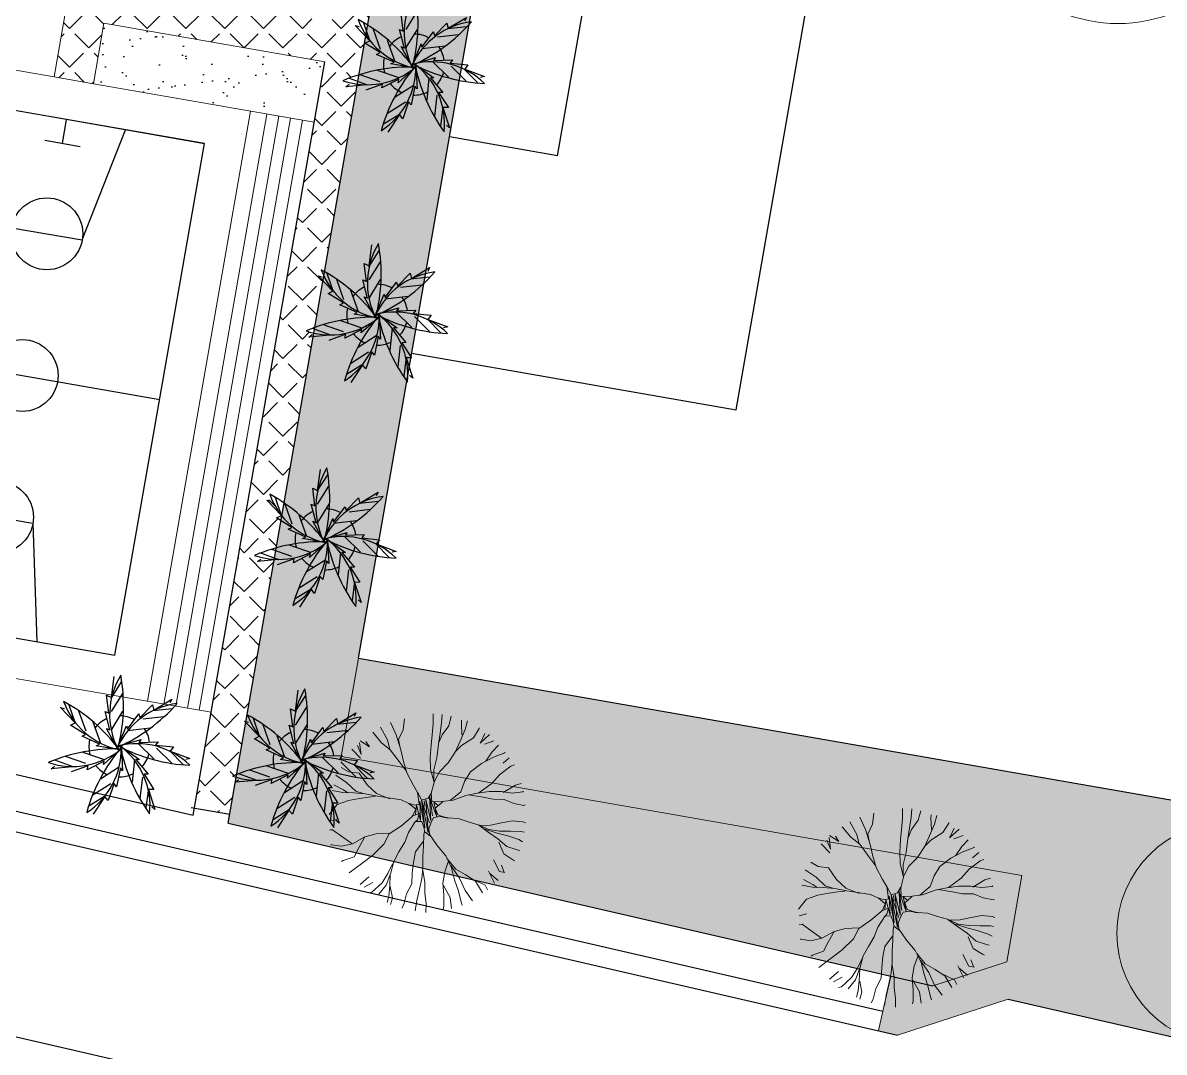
# Model space of a CAD drawing. Extents: x 472704 to 474638, y 1059265 to 1060325.
# Drawn here: x 473945.2 to 474002.3, y 1059754.2 to 1059805.7 of the extents above; entities that cross this region are included whole.
import ezdxf

# ---------------------------------------------------------------- set-up
doc = ezdxf.new("R2010")
doc.units = 0
doc.header["$LTSCALE"] = 0.4
doc.header["$MEASUREMENT"] = 0
doc.layers.get('0').update_dxf_attribs({"linetype": 'CONTINUOUS', "lineweight": 25})
for name, color, linetype, lineweight in [('AREAS VERDAS', 72, 'CONTINUOUS', 25), ('AREAS VERDES', 2, 'CONTINUOUS', 20), ('CANCHA', 7, 'CONTINUOUS', 30), ('CANCHAS', 52, 'CONTINUOUS', 25)]:
    doc.layers.add(name, color=color, linetype=linetype, lineweight=lineweight)
for name, color, linetype in [('PISOS', 8, 'CONTINUOUS'), ('TOPONIMIA', 1, 'CONTINUOUS'), ('VEGETACION', 3, 'CONTINUOUS'), ('VIAPROPUESTA', 7, 'CONTINUOUS')]:
    doc.layers.add(name, color=color, linetype=linetype)
pattern_1 = [(45, (0, 0), (-0.9722718241, 0.9722718241), [1, -0.375]), (135, (0, 0), (-0.9722718241, -0.9722718241), [1, -0.375])]
pattern_2 = [(37.5, (0, 0), (-0.0629933581, 1.926823769), [0, -1.52, 0, -1.7, 0, -1.625]), (7.5, (0, 0), (1.769776705, 2.822146065), [0, -0.82, 0, -1.37, 0, -0.525]), (327.5, (-1.23, 0), (3.1141418618, 0.0056590535), [0, -0.5, 0, -1.8, 0, -2.35]), (317.5, (-1.23, 0), (3.0061266046, 0.877675565), [0, -0.25, 0, -1.18, 0, -1.35])]

# ---------------------------------------------------------------- blocks, each defined once
blk = doc.blocks.new('FUTBOL')
at = {"layer": 'CANCHAS', "color": 52, "linetype": 'Continuous'}
for p, q in [((473961.987, 1059773.928), (473973, 1059836.974)), ((473980.908, 1059786.358), (473986.587, 1059818.866)), ((473971.965, 1059799.087), (473973.858, 1059809.923)), ((473971.965, 1059799.087), (473966.547, 1059800.033)), ((473964.654, 1059789.197), (473980.908, 1059786.358)), ((473964.654, 1059789.197), (473980.908, 1059786.358)), ((473961.987, 1059773.928), (474060.496, 1059756.721))]:
    blk.add_line(p, q, dxfattribs=at)
blk = doc.blocks.new('MATA-P-01')
at = {"color": 84, "linetype": 'ByBlock'}
for p, q in [((18.7448, 144.4994), (18.7448, 144.5014)), ((18.7576, 144.4645), (18.7448, 144.4994)), ((18.7902, 144.4864), (18.7883, 144.5167)), ((18.7973, 144.4668), (18.8065, 144.5037)), ((18.8065, 144.5037), (18.8081, 144.5144)), ((18.8462, 144.4883), (18.8445, 144.521)), ((18.8625, 144.4537), (18.8462, 144.4883)), ((18.8698, 144.458), (18.8717, 144.4929)), ((18.8717, 144.4929), (18.8752, 144.521)), ((18.8986, 144.4841), (18.9059, 144.5167)), ((18.6869, 144.4319), (18.6706, 144.458)), ((18.7176, 144.4515), (18.6888, 144.4688)), ((18.7068, 144.4864), (18.7321, 144.4515)), ((18.7231, 144.4864), (18.7304, 144.458)), ((18.7321, 144.4515), (18.7304, 144.4557)), ((18.7918, 144.4319), (18.7576, 144.4645)), ((18.7991, 144.4449), (18.7902, 144.4864)), ((18.868, 144.4239), (18.8625, 144.4537)), ((18.8679, 144.4211), (18.8698, 144.458)), ((18.8951, 144.4472), (18.8986, 144.4841)), ((18.9964, 144.4818), (18.9929, 144.4449)), ((19.0399, 144.4602), (19.0127, 144.4231)), ((18.6435, 144.4015), (18.6272, 144.4231)), ((18.6454, 144.4361), (18.6454, 144.4384)), ((18.6796, 144.4146), (18.6454, 144.4361)), ((18.7141, 144.3862), (18.6796, 144.4146)), ((18.7013, 144.397), (18.6869, 144.4319)), ((18.8079, 144.4068), (18.7918, 144.4319)), ((18.8081, 144.4058), (18.7991, 144.4449)), ((18.8643, 144.3754), (18.8679, 144.4211)), ((18.8861, 144.3731), (18.8915, 144.4123)), ((18.8915, 144.4123), (18.8951, 144.4472)), ((19.0127, 144.4231), (18.9874, 144.3774)), ((18.9929, 144.4449), (19.0018, 144.41)), ((19.0689, 144.4384), (19.0382, 144.4015)), ((19.0907, 144.4166), (19.0562, 144.3885)), ((18.6163, 144.397), (18.6054, 144.4035)), ((18.647, 144.3624), (18.6163, 144.397)), ((18.7448, 144.3513), (18.7141, 144.3862)), ((18.8244, 144.3666), (18.8081, 144.4058)), ((18.8662, 144.334), (18.8643, 144.3754)), ((18.8771, 144.334), (18.8861, 144.3731)), ((18.9874, 144.3774), (18.9711, 144.3405)), ((19.0018, 144.41), (18.9929, 144.3885)), ((19.0562, 144.3885), (19.0219, 144.3709)), ((19.0382, 144.4015), (19.0236, 144.3709)), ((19.0923, 144.3666), (19.107, 144.3819)), ((19.1268, 144.3797), (19.0923, 144.3666)), ((19.1268, 144.3731), (19.114, 144.3362)), ((18.5891, 144.3382), (18.5709, 144.347)), ((18.6236, 144.3059), (18.5891, 144.3382)), ((18.6671, 144.3275), (18.647, 144.3624)), ((18.7576, 144.3167), (18.7448, 144.3513)), ((18.8462, 144.3317), (18.8244, 144.3666)), ((18.9711, 144.3405), (18.9529, 144.3059)), ((18.9855, 144.3382), (18.9563, 144.3123)), ((19.0219, 144.3709), (18.9855, 144.3382)), ((19.114, 144.3362), (19.1322, 144.3624)), ((19.1485, 144.347), (19.114, 144.3232)), ((18.5601, 144.3209), (18.5584, 144.3232)), ((18.5946, 144.3101), (18.5601, 144.3209)), ((18.6307, 144.3079), (18.5946, 144.3101)), ((18.6706, 144.2994), (18.6307, 144.3079)), ((18.7032, 144.2883), (18.6671, 144.3275)), ((18.7068, 144.2863), (18.6706, 144.2994)), ((18.763, 144.2798), (18.7576, 144.3167)), ((18.857, 144.2948), (18.8462, 144.3317)), ((18.857, 144.2928), (18.8771, 144.334)), ((18.8589, 144.2971), (18.8662, 144.334)), ((18.9529, 144.3059), (18.9241, 144.271)), ((18.5476, 144.2775), (18.544, 144.2798)), ((18.5818, 144.2775), (18.5476, 144.2775)), ((18.6163, 144.284), (18.5818, 144.2775)), ((18.6524, 144.2775), (18.6163, 144.284)), ((18.6869, 144.2775), (18.6524, 144.2775)), ((18.7359, 144.2747), (18.6869, 144.2775)), ((18.7448, 144.271), (18.7032, 144.2883)), ((18.7828, 144.2471), (18.7448, 144.271)), ((18.7918, 144.2449), (18.763, 144.2798)), ((18.8589, 144.2557), (18.857, 144.2928)), ((18.8584, 144.2576), (18.8584, 144.2591)), ((18.9241, 144.271), (18.904, 144.2491)), ((19.0744, 144.2406), (19.1086, 144.2733)), ((19.1086, 144.2733), (19.1431, 144.271)), ((19.1431, 144.271), (19.1703, 144.2798)), ((18.5402, 144.223), (18.5313, 144.221)), ((18.5747, 144.2188), (18.5402, 144.223)), ((18.8173, 144.2361), (18.7828, 144.2471)), ((18.8154, 144.2361), (18.8516, 144.2276)), ((18.8204, 144.2298), (18.8159, 144.2358)), ((18.836, 144.2097), (18.8204, 144.2298)), ((18.8617, 144.242), (18.8256, 144.1822)), ((18.8256, 144.1822), (18.8452, 144.2293)), ((18.8452, 144.2293), (18.8291, 144.2199)), ((18.8398, 144.1822), (18.8617, 144.2435)), ((18.8421, 144.166), (18.8617, 144.242)), ((18.8731, 144.2315), (18.8421, 144.166)), ((18.8433, 144.124), (18.8731, 144.2315)), ((18.8854, 144.225), (18.8433, 144.124)), ((18.8858, 144.2267), (18.845, 144.1578)), ((18.8516, 144.2276), (18.8589, 144.2557)), ((18.8858, 144.2267), (18.857, 144.1382)), ((18.857, 144.1382), (18.8913, 144.2208)), ((18.8658, 144.2372), (18.8584, 144.2576)), ((18.8858, 144.2267), (18.8658, 144.2372)), ((18.8712, 144.2094), (18.8773, 144.2259)), ((18.8913, 144.2208), (18.8755, 144.1589)), ((18.9021, 144.2471), (18.8858, 144.2267)), ((18.9052, 144.2504), (18.8915, 144.2122)), ((18.904, 144.2491), (18.9005, 144.2449)), ((19.0382, 144.2188), (19.0744, 144.2406)), ((19.1431, 144.2341), (19.107, 144.2122)), ((19.183, 144.2514), (19.1431, 144.2341)), ((18.5402, 144.1904), (18.5294, 144.1904)), ((18.5747, 144.1839), (18.5402, 144.1904)), ((18.609, 144.2057), (18.5747, 144.2188)), ((18.6109, 144.1773), (18.5747, 144.1839)), ((18.6435, 144.1904), (18.609, 144.2057)), ((18.6796, 144.1819), (18.6435, 144.1904)), ((18.6834, 144.1839), (18.647, 144.1666)), ((18.685, 144.1839), (18.647, 144.1754)), ((18.7195, 144.1861), (18.685, 144.1839)), ((18.7538, 144.1904), (18.7195, 144.1861)), ((18.7883, 144.1861), (18.7538, 144.1904)), ((18.7935, 144.1847), (18.781, 144.1864)), ((18.7828, 144.1864), (18.8029, 144.187)), ((18.814, 144.1856), (18.7935, 144.1847)), ((18.8029, 144.187), (18.8235, 144.1893)), ((18.8353, 144.1782), (18.814, 144.1856)), ((18.8235, 144.1893), (18.836, 144.2097)), ((18.8755, 144.1589), (18.8991, 144.2066)), ((18.9047, 144.2052), (18.8915, 144.2122)), ((18.8991, 144.2066), (18.8967, 144.1751)), ((18.8991, 144.1932), (18.9257, 144.2077)), ((18.904, 144.1708), (18.8991, 144.1932)), ((18.9277, 144.208), (18.9047, 144.2052)), ((18.9529, 144.2145), (18.9277, 144.208)), ((18.9893, 144.2122), (18.9529, 144.2145)), ((19.0328, 144.21), (18.9893, 144.2122)), ((18.991, 144.21), (19.0382, 144.2188)), ((19.0744, 144.21), (19.0328, 144.21)), ((19.0543, 144.2034), (19.0399, 144.208)), ((19.0907, 144.1904), (19.0543, 144.2034)), ((19.1124, 144.2057), (19.0744, 144.21)), ((19.107, 144.2122), (19.0814, 144.21)), ((19.1249, 144.1773), (19.0907, 144.1904)), ((19.1485, 144.1992), (19.1124, 144.2057)), ((19.1485, 144.208), (19.1322, 144.2015)), ((19.183, 144.2188), (19.1485, 144.208)), ((19.1847, 144.1992), (19.1485, 144.1992)), ((18.5421, 144.1623), (18.5277, 144.1578)), ((18.5802, 144.1666), (18.5421, 144.1623)), ((18.6109, 144.1512), (18.5764, 144.1317)), ((18.6163, 144.1688), (18.5802, 144.1666)), ((18.647, 144.1754), (18.6109, 144.1773)), ((18.647, 144.1666), (18.6109, 144.1512)), ((18.6635, 144.1744), (18.6163, 144.1688)), ((18.8403, 144.1578), (18.8353, 144.1782)), ((18.8433, 144.1376), (18.8403, 144.1578)), ((18.8714, 144.1572), (18.8589, 144.1362)), ((18.8915, 144.1532), (18.8714, 144.1572)), ((18.8851, 144.181), (18.8866, 144.16)), ((18.9059, 144.1683), (18.8851, 144.181)), ((18.8866, 144.16), (18.8908, 144.1527)), ((18.8915, 144.1535), (18.9078, 144.1121)), ((18.9078, 144.1643), (18.904, 144.1708)), ((18.935, 144.1297), (18.9078, 144.1643)), ((19.1594, 144.1558), (19.1249, 144.1773)), ((19.1793, 144.1186), (19.1594, 144.1558)), ((18.5402, 144.1274), (18.5313, 144.1274)), ((18.5764, 144.1317), (18.5402, 144.1274)), ((18.5818, 144.1056), (18.5476, 144.0925)), ((18.6054, 144.1405), (18.5818, 144.1056)), ((18.8391, 144.1209), (18.8046, 144.0882)), ((18.8353, 144.1158), (18.8346, 144.1166)), ((18.8554, 144.1257), (18.8353, 144.1158)), ((18.836, 144.1166), (18.8433, 144.1376)), ((18.8499, 144.0794), (18.8554, 144.1143)), ((18.8554, 144.1143), (18.8558, 144.1257)), ((18.8589, 144.1362), (18.8558, 144.1257)), ((18.9078, 144.1121), (18.9132, 144.0775)), ((18.9692, 144.0948), (18.935, 144.1297)), ((19.1722, 144.097), (19.1504, 144.1078)), ((18.5476, 144.0925), (18.5402, 144.0905)), ((18.6109, 144.0794), (18.5837, 144.0448)), ((18.8046, 144.0882), (18.7701, 144.0602)), ((18.8445, 144.0426), (18.8499, 144.0794)), ((18.8535, 144.0925), (18.8717, 144.0536)), ((18.9132, 144.0775), (18.9258, 144.0426)), ((18.9801, 144.0579), (18.9692, 144.0948)), ((18.9711, 144.097), (19.0127, 144.086)), ((19.0127, 144.086), (19.0472, 144.0687)), ((19.0472, 144.0687), (19.0597, 144.0318)), ((19.0472, 144.0687), (19.0833, 144.0383)), ((19.1195, 144.0536), (19.1575, 144.0709)), ((19.1575, 144.0709), (19.1667, 144.0687)), ((18.5837, 144.0448), (18.5655, 144.0448)), ((18.5818, 144.0664), (18.5674, 144.0448)), ((18.6144, 144.0318), (18.5818, 144.0145)), ((18.5927, 144.0034), (18.6198, 144.0383)), ((18.7467, 144.0318), (18.7106, 143.9969)), ((18.763, 144.0514), (18.7285, 144.023)), ((18.7701, 144.0602), (18.7429, 144.0252)), ((18.7576, 144.0426), (18.763, 144.0079)), ((18.8372, 144.0057), (18.8445, 144.0426)), ((18.8717, 144.0536), (18.8717, 144.0187)), ((18.9258, 144.0426), (18.9366, 144.0079)), ((19.0092, 144.0145), (18.9801, 144.0579)), ((19.0597, 144.0318), (19.0689, 143.9969)), ((19.0833, 144.0383), (19.1178, 144.023)), ((19.0852, 144.0383), (19.1195, 144.0536)), ((18.6716, 144.0031), (18.6217, 143.9903)), ((18.6562, 143.9969), (18.6253, 143.9642)), ((18.6943, 144.0122), (18.6562, 143.9969)), ((18.7106, 143.9969), (18.6834, 143.96)), ((18.7285, 144.023), (18.6943, 144.0122)), ((18.7429, 144.0252), (18.725, 143.9884)), ((18.763, 144.0079), (18.7611, 143.9688)), ((18.8353, 143.9969), (18.8209, 143.96)), ((18.8336, 143.9708), (18.8372, 144.0057)), ((18.8717, 144.0187), (18.8679, 143.9818)), ((18.9366, 144.0079), (18.9385, 143.9688)), ((18.9385, 143.9991), (18.9475, 143.9642)), ((19.0399, 143.9796), (19.0092, 144.0145)), ((19.0689, 143.9969), (19.1032, 143.9773)), ((19.1178, 144.023), (19.1521, 144.021)), ((19.1521, 144.021), (19.154, 144.021)), ((18.6217, 143.9903), (18.6109, 143.9773)), ((18.6834, 143.96), (18.6524, 143.9316)), ((18.7051, 143.9535), (18.6888, 143.9186)), ((18.725, 143.9884), (18.7051, 143.9535)), ((18.7576, 143.9623), (18.7285, 143.9274)), ((18.7611, 143.9688), (18.7502, 143.9316)), ((18.8209, 143.96), (18.8136, 143.9251)), ((18.8336, 143.9339), (18.8336, 143.9708)), ((18.8679, 143.9818), (18.8625, 143.9469)), ((18.9385, 143.96), (18.9331, 143.9251)), ((18.9385, 143.9688), (18.9458, 143.9251)), ((18.9475, 143.9642), (18.9603, 143.9296)), ((19.0744, 143.9404), (19.0399, 143.9796)), ((19.1032, 143.9773), (19.107, 143.973)), ((18.6888, 143.9186), (18.6834, 143.91)), ((18.7285, 143.9274), (18.7158, 143.8924)), ((18.7502, 143.9316), (18.7429, 143.8947)), ((18.8136, 143.9251), (18.8027, 143.8905)), ((18.8353, 143.8947), (18.8336, 143.9339)), ((18.8625, 143.9469), (18.8733, 143.91)), ((18.9312, 143.9231), (18.9168, 143.8882)), ((18.9331, 143.9251), (18.9295, 143.8905)), ((18.9458, 143.9251), (18.9638, 143.8905)), ((18.9603, 143.9296), (18.9874, 143.8924)), ((19.0165, 143.9035), (18.991, 143.9251)), ((19.0309, 143.91), (19.0073, 143.9404)), ((18.7429, 143.8947), (18.7429, 143.8839)), ((18.8027, 143.8905), (18.7973, 143.8621)), ((18.8336, 143.8598), (18.8353, 143.8947)), ((18.8733, 143.91), (18.8752, 143.8729)), ((18.9168, 143.8882), (18.9187, 143.8644)), ((18.9295, 143.8905), (18.9312, 143.8686)), ((18.9874, 143.8924), (18.9964, 143.8882)), ((18.8752, 143.8729), (18.8788, 143.8598))]:
    blk.add_line(p, q, dxfattribs=at)
blk = doc.blocks.new('PALME01')
at = {"layer": 'VEGETACION'}
for p, q in [((-0.317, 2.46), (-0.142, 3.506)), ((-0.337, 2.42), (0.219, 3.223)), ((-0.481, 1.686), (-0.558, 2.581)), ((-0.558, 2.581), (-0.317, 2.46)), ((-0.34, 1.766), (0.257, 2.649)), ((-2.175, 1.264), (-2.883, 2.052)), ((-2.883, 2.052), (-2.684, 1.995)), ((-2.156, 1.223), (-2.437, 2.158)), ((-1.646, 0.813), (-1.964, 1.831)), ((-0.454, 0.84), (-0.662, 1.777)), ((-0.662, 1.777), (-0.481, 1.686)), ((-0.393, 0.81), (0.234, 1.754)), ((1.069, 1.399), (1.721, 2.018)), ((1.721, 2.018), (1.776, 1.753)), ((1.732, 1.744), (2.707, 1.81)), ((1.776, 1.753), (2.703, 2.269)), ((2.703, 2.269), (2.603, 2.087)), ((-2.42, 1.151), (-2.175, 1.264)), ((-1.671, 0.653), (-2.42, 1.151)), ((-0.932, 0.175), (-1.279, 1.254)), ((0.425, 0.85), (1.028, 1.597)), ((1.028, 1.597), (1.069, 1.399)), ((1.22, 1.338), (2.282, 1.422)), ((-1.855, 0.569), (-1.671, 0.653)), ((-0.085, -0.127), (-0.614, 0.921)), ((-0.614, 0.921), (-0.454, 0.84)), ((-0.101, -0.041), (0.388, 1.026)), ((0.388, 1.026), (0.425, 0.85)), ((0.439, 0.784), (1.568, 0.882)), ((-0.994, 0.147), (-1.855, 0.569)), ((-1.157, 0.072), (-0.994, 0.147)), ((-0.007, -0.168), (-1.157, 0.072)), ((-0.045, 0.025), (1.095, 0.308)), ((0.043, 0.022), (0.975, -0.693)), ((0.938, 0.118), (1.718, -0.704)), ((1.095, 0.308), (0.981, 0.17)), ((0.981, 0.17), (1.94, 0.164)), ((1.94, 0.164), (1.811, 0.008)), ((1.811, 0.008), (2.701, -0.116)), ((-1.716, -0.802), (-2.71, -0.417)), ((-0.772, -0.642), (-1.832, -0.24)), ((0.073, -0.132), (-0.832, -0.882)), ((0.095, -0.048), (0.117, -1.222)), ((1.857, -0.147), (2.586, -0.926)), ((2.494, -0.295), (3.154, -1.016)), ((2.701, -0.116), (2.529, -0.324)), ((2.529, -0.324), (3.51, -0.727)), ((-3.456, -0.997), (-3.287, -0.876)), ((-2.398, -0.934), (-3.456, -0.997)), ((-2.354, -0.945), (-3.261, -0.582)), ((-1.606, -0.922), (-2.463, -1.196)), ((-0.788, -0.707), (-1.655, -1.118)), ((-1.655, -1.118), (-1.606, -0.922)), ((-0.034, -1.026), (-1.008, -1.604)), ((-0.832, -0.882), (-0.788, -0.707)), ((0.008, -1.079), (-0.211, -2.013)), ((0.117, -1.222), (0.008, -1.079)), ((0.727, -0.688), (0.572, -1.81)), ((0.975, -0.693), (0.795, -0.689)), ((0.795, -0.689), (1.389, -1.443)), ((3.51, -0.727), (3.305, -0.762)), ((1.094, -1.572), (0.939, -2.627)), ((1.389, -1.443), (1.186, -1.439)), ((1.186, -1.439), (1.644, -2.213)), ((-0.497, -1.864), (-1.418, -2.401)), ((-0.335, -1.853), (-0.654, -2.693)), ((-0.211, -2.013), (-0.335, -1.853)), ((1.375, -2.163), (1.223, -3.128)), ((1.374, -2.208), (1.671, -3.226)), ((1.644, -2.213), (1.374, -2.208)), ((-0.783, -2.452), (-1.632, -2.934)), ((-0.818, -2.479), (-1.429, -3.346)), ((-0.654, -2.693), (-0.818, -2.479)), ((1.671, -3.226), (1.516, -3.088))]:
    blk.add_line(p, q, dxfattribs=at)
for centre, radius, start, end in [((3.351, 1.474), 3.79, 146.5126, 204.9769), ((-8.282, 2.339), 8.56, 343.2568, 8.2327), ((0.884, 3.517), 3.79, 197.9411, 256.4055), ((-7.046, -5.039), 8.56, 34.6853, 59.6613), ((-3.284, 7.905), 8.56, 291.8282, 316.8041), ((3.292, -1.73), 3.79, 95.084, 153.5483), ((0, 0), 1.528, 112.3411, 140.8959), ((0, 0), 1.528, 58.7372, 86.9078), ((0, 0), 1.528, 6.2517, 34.072), ((0, 0), 1.528, 165.4304, 194.1231), ((0.751, -3.681), 3.79, 43.6554, 102.1198), ((4.184, 7.468), 8.56, 240.3996, 265.3756), ((-2.359, -2.911), 3.79, 352.2268, 50.6912), ((8.498, 1.357), 8.56, 188.971, 213.947), ((-0.508, -8.673), 8.56, 86.1139, 111.0899), ((-2.252, 2.861), 3.79, 249.3697, 307.8341), ((-3.695, 0.001), 3.79, 300.7983, 359.2626), ((6.411, -5.826), 8.56, 137.5425, 162.5184), ((0, 0), 1.528, 315.6716, 343.3932), ((0, 0), 1.528, 216.742, 245.1681), ((0, 0), 1.528, 266.3653, 294.3399)]:
    blk.add_arc(centre, radius, start, end, dxfattribs=at)
blk = doc.blocks.new('PALMERA')
at = {"layer": 'AREAS VERDES'}
blk.add_blockref('PALME01', (-88.824, 0.822), dxfattribs=at)
blk = doc.blocks.new('CANCHAMULTIPLE')
at = {"layer": 'CANCHA'}
for p, q in [((-1.783, 29.476), (-13.675, 22.126)), ((11.892, 7.35), (-1.783, 29.476)), ((-13.675, 22.126), (0, 0)), ((0, 0), (11.892, 7.35))]:
    blk.add_line(p, q, dxfattribs=at)
at = {"layer": 'CANCHA', "ltscale": 0.5}
for p, q in [((-3.151, 21.807), (-5.184, 27.37)), ((-7.103, 24.771), (-7.734, 25.791)), ((-7.868, 24.297), (-6.337, 25.245)), ((-6.212, 19.912), (-10.285, 24.212)), ((-6.212, 19.912), (-3.151, 21.807)), ((-6.843, 11.053), (5.06, 18.423)), ((1.368, 7.669), (4.429, 9.564)), ((4.429, 9.564), (8.502, 5.264)), ((1.368, 7.669), (3.401, 2.106)), ((4.555, 4.231), (6.085, 5.179)), ((5.952, 3.685), (5.32, 4.705))]:
    blk.add_line(p, q, dxfattribs=at)
for centre in [(-4.681, 20.86), (-0.891, 14.738), (2.899, 8.616)]:
    blk.add_circle(centre, 1.8, dxfattribs=at)

msp = doc.modelspace()

# ---------------------------------------------------------------- hatches: boundary and pattern name
at = {"layer": 'AREAS VERDAS'}
h = msp.add_hatch(dxfattribs=at)
h.set_pattern_fill('AR-SAND', color=64, style=0)
h.set_pattern_definition(pattern_2)
h.paths.add_polyline_path([(474070.56, 1059829.183), (474000, 1059839.525), (474000, 1059832.258), (474071.508, 1059819.767), (474068.056, 1059800), (474068.777, 1059800), (474073.895, 1059824.404, 0.432243)])
h.paths.add_polyline_path([(473969.16, 1059844.045), (473961.466, 1059800), (473966.541, 1059800), (473973, 1059836.974), (474000, 1059832.258), (474000, 1059839.525)])
h.paths.add_polyline_path([(473966.541, 1059800), (473961.466, 1059800), (473955.466, 1059765.654), (473990.763, 1059757.515), (473994.461, 1059758.715), (473995.218, 1059763.048), (473961.127, 1059769.003), (473961.987, 1059773.928)])
h.paths.add_polyline_path([(474058.703, 1059751.959), (474015.872, 1059759.44), (474014.921, 1059753.996), (474017.719, 1059751.298), (474052.705, 1059743.23, 0.420068), (474057.518, 1059746.307)])
h = msp.add_hatch(dxfattribs=at)
h.set_pattern_fill('AR-SAND', color=64, style=0)
h.set_pattern_definition(pattern_2)
h.paths.add_polyline_path([(473960.644, 1059805.759), (473961.177, 1059808.806), (473950.117, 1059810.721), (473949.588, 1059807.69)])
h.paths.add_polyline_path([(473959.771, 1059800.758), (473960.3, 1059803.789), (473949.244, 1059805.72), (473948.714, 1059802.689)])
at = {"layer": 'PISOS', "linetype": 'Continuous', "lineweight": 20}
h = msp.add_hatch(dxfattribs=at)
h.set_pattern_fill('ANGLE', color=256, scale=5, angle=45, style=0)
h.set_pattern_definition(pattern_1)
h.paths.add_polyline_path([(473950.117, 1059810.721), (473948.147, 1059811.063), (473946.744, 1059803.033), (473948.714, 1059802.689), (473949.244, 1059805.72), (473960.3, 1059803.789), (473953.772, 1059766.417), (473955.545, 1059766.107), (473955.825, 1059767.707), (473955.821, 1059767.706), (473955.825, 1059767.709), (473955.868, 1059767.954, -0.013055), (473955.679, 1059768.012, -0.006775), (473955.894, 1059768.1), (473956.349, 1059770.71), (473956.289, 1059770.773), (473956.357, 1059770.756), (473957.776, 1059778.876, -0.066858), (473956.785, 1059779.069, -0.033763), (473957.876, 1059779.449), (473958.113, 1059780.807), (473957.889, 1059780.945), (473958.136, 1059781.069), (473958.134, 1059781.075, -0.080339), (473957.546, 1059782.132, -0.02468), (473958.268, 1059781.695), (473959.754, 1059790.202, -0.026541), (473959.367, 1059790.31, -0.013693), (473959.803, 1059790.482), (473960.213, 1059792.826), (473959.977, 1059793.071), (473960.244, 1059793.005), (473960.254, 1059793.066, -0.02197), (473960.127, 1059793.373, -0.005504), (473960.292, 1059793.282), (473961.933, 1059802.674, -0.048989), (473961.211, 1059802.841, -0.024992), (473962.014, 1059803.137), (473962.361, 1059805.124, -0.057709), (473961.971, 1059805.904, -0.016129), (473962.449, 1059805.627), (473963.997, 1059814.491, -0.039045), (473963.424, 1059814.635, -0.020023), (473964.065, 1059814.878), (473964.455, 1059817.113, -0.042641), (473964.184, 1059817.698, -0.011403), (473964.524, 1059817.505), (473966.056, 1059826.28, -0.07715), (473964.911, 1059826.478, -0.038713), (473966.165, 1059826.901), (473966.379, 1059828.13), (473966.015, 1059828.355), (473966.261, 1059828.478), (473966.26, 1059828.484, -0.080339), (473965.671, 1059829.542, -0.029628), (473966.533, 1059829.008), (473967.891, 1059836.784, -0.076541), (473966.755, 1059836.983, -0.038422), (473967.999, 1059837.403), (473968.215, 1059838.639), (473967.859, 1059838.859), (473968.106, 1059838.983), (473968.104, 1059838.988, -0.080339), (473967.515, 1059840.046, -0.029335), (473968.369, 1059839.518), (473969.16, 1059844.045), (473967.378, 1059844.307), (473960.644, 1059805.759), (473949.588, 1059807.69)])
h = msp.add_hatch(dxfattribs=at)
h.set_pattern_fill('ANGLE', color=256, scale=5, angle=45, style=0)
h.set_pattern_definition(pattern_1)
h.paths.add_polyline_path([(474015.872, 1059759.44), (474024.174, 1059757.99), (474024.179, 1059758.026), (474024.175, 1059757.99), (474058.703, 1059751.959), (474059.73, 1059756.855), (474000, 1059767.289), (474000, 1059755.59), (474014.03, 1059752.354), (474018.228, 1059748.307), (474019.787, 1059747.948), (474020.012, 1059748.922), (474020.416, 1059750.676), (474017.719, 1059751.298), (474014.921, 1059753.996)])
h.paths.add_polyline_path([(474000, 1059767.289), (473961.987, 1059773.928), (473961.127, 1059769.003), (473964.243, 1059768.459), (473964.023, 1059768.751), (473963.586, 1059769.339), (473963.557, 1059769.362), (473963.551, 1059769.386), (473964.023, 1059768.751), (473964.243, 1059768.459), (473965.764, 1059768.193), (473965.764, 1059768.333), (473965.915, 1059768.936), (473966.004, 1059769.656), (473966.006, 1059769.66), (473966, 1059769.618), (473965.915, 1059768.936), (473965.764, 1059768.333), (473965.764, 1059768.193), (473966.006, 1059768.151), (473966.053, 1059768.239), (473966.476, 1059768.688), (473966.833, 1059769.215), (473966.839, 1059769.229), (473966.85, 1059769.24), (473966.476, 1059768.688), (473966.053, 1059768.239), (473966.006, 1059768.151), (473987.213, 1059764.446), (473987.099, 1059764.601), (473987.07, 1059764.624), (473987.064, 1059764.647), (473987.213, 1059764.446), (473989.395, 1059764.065), (473989.429, 1059764.197), (473989.517, 1059764.917), (473989.519, 1059764.921), (473989.513, 1059764.88), (473989.429, 1059764.197), (473989.395, 1059764.065), (473989.997, 1059763.96), (473990.346, 1059764.476), (473990.352, 1059764.49), (473990.363, 1059764.501), (473989.997, 1059763.96), (473995.218, 1059763.048), (473994.461, 1059758.715), (473991.822, 1059757.858), (473991.847, 1059757.813), (473991.781, 1059757.845), (473990.763, 1059757.515), (473990.497, 1059757.576), (473990.511, 1059757.52), (473990.492, 1059757.577), (473988.663, 1059757.999), (473988.258, 1059756.245), (473988.034, 1059755.271), (473988.996, 1059755.049), (473994.542, 1059756.849), (474000, 1059755.59)])

# ---------------------------------------------------------------- linework, layer by layer
for p, q in [((473946.744, 1059803.033), (473948.714, 1059802.689)), ((473988.258, 1059756.245), (473988.663, 1059757.999))]:
    msp.add_line(p, q, dxfattribs=at)
at = {"layer": 'PISOS', "linetype": 'Continuous'}
msp.add_line((473953.608, 1059766.446), (473955.545, 1059766.107), dxfattribs=at)
at = {"layer": 'TOPONIMIA', "linetype": 'Continuous', "lineweight": 20}
for centre, radius in [((474000.036, 1059813.035), 7.334), ((474005.578, 1059760.142), 5.594)]:
    msp.add_circle(centre, radius, dxfattribs=at)
at = {"layer": 'VIAPROPUESTA', "linetype": 'Continuous'}
for p, q in [((473955.466, 1059765.654), (473969.16, 1059844.045)), ((473953.71, 1059766.06), (473960.3, 1059803.789)), ((473842.7, 1059791.659), (473953.71, 1059766.06)), ((473843.788, 1059789.561), (473988.258, 1059756.245)), ((473841.876, 1059788.976), (473988.996, 1059755.049)), ((473825.144, 1059782.572), (474050.447, 1059730.615)), ((473955.466, 1059765.654), (473990.763, 1059757.515)), ((473994.542, 1059756.849), (474014.03, 1059752.354))]:
    msp.add_line(p, q, dxfattribs=at)
at = {"layer": 'VIAPROPUESTA', "linetype": 'Continuous', "lineweight": 20}
for p, q in [((473948.147, 1059811.063), (473946.744, 1059803.033)), ((473949.244, 1059805.72), (473948.714, 1059802.689)), ((473949.244, 1059805.72), (473960.3, 1059803.789)), ((473938.873, 1059804.408), (473946.744, 1059803.033)), ((473948.714, 1059802.689), (473959.771, 1059800.758)), ((473940.499, 1059802.094), (473954.271, 1059799.688)), ((473956.585, 1059801.314), (473951.424, 1059771.765)), ((473952.246, 1059771.625), (473957.407, 1059801.171)), ((473952.837, 1059771.522), (473957.998, 1059801.067)), ((473953.428, 1059771.419), (473958.589, 1059800.964)), ((473954.019, 1059771.315), (473959.18, 1059800.861)), ((473933.707, 1059774.831), (473954.61, 1059771.213)), ((473961.987, 1059773.928), (473961.127, 1059769.003)), ((473961.127, 1059769.003), (473995.218, 1059763.048)), ((473994.461, 1059758.715), (473995.218, 1059763.048)), ((473990.763, 1059757.515), (473994.461, 1059758.715)), ((473988.996, 1059755.049), (473994.542, 1059756.849)), ((473988.034, 1059755.271), (473988.258, 1059756.245))]:
    msp.add_line(p, q, dxfattribs=at)

# ---------------------------------------------------------------- block references
at = {"layer": 'AREAS VERDAS', "linetype": 'Continuous', "rotation": 1.972147739680779}
for p in [(474053.573, 1059805.886), (474051.729, 1059793.355), (474049.147, 1059782.113), (474048.041, 1059771.057)]:
    msp.add_blockref('PALMERA', p, dxfattribs=at)
at = {"layer": 'AREAS VERDAS', "linetype": 'Continuous', "lineweight": 20, "rotation": 1.972147739680779}
msp.add_blockref('PALMERA', (474038.818, 1059771.74), dxfattribs=at)
at = {"layer": 'AREAS VERDES', "linetype": 'Continuous', "ltscale": 0.5, "xscale": -14.99999999996515, "yscale": 15, "zscale": 15, "rotation": 348.5314147924839}
for p in [(473812.637, 1057590.282), (473836.15, 1057585.544)]:
    msp.add_blockref('MATA-P-01', p, dxfattribs=at)
at = {"layer": 'CANCHAS', "linetype": 'Continuous'}
msp.add_blockref('FUTBOL', (0, 0), dxfattribs=at)
at = {"layer": 'CANCHAS', "linetype": 'Continuous', "lineweight": 20, "rotation": 318.3740194160561}
msp.add_blockref('CANCHAMULTIPLE', (473936.024, 1059776.471), dxfattribs=at)

doc.saveas('drawing.dxf')
